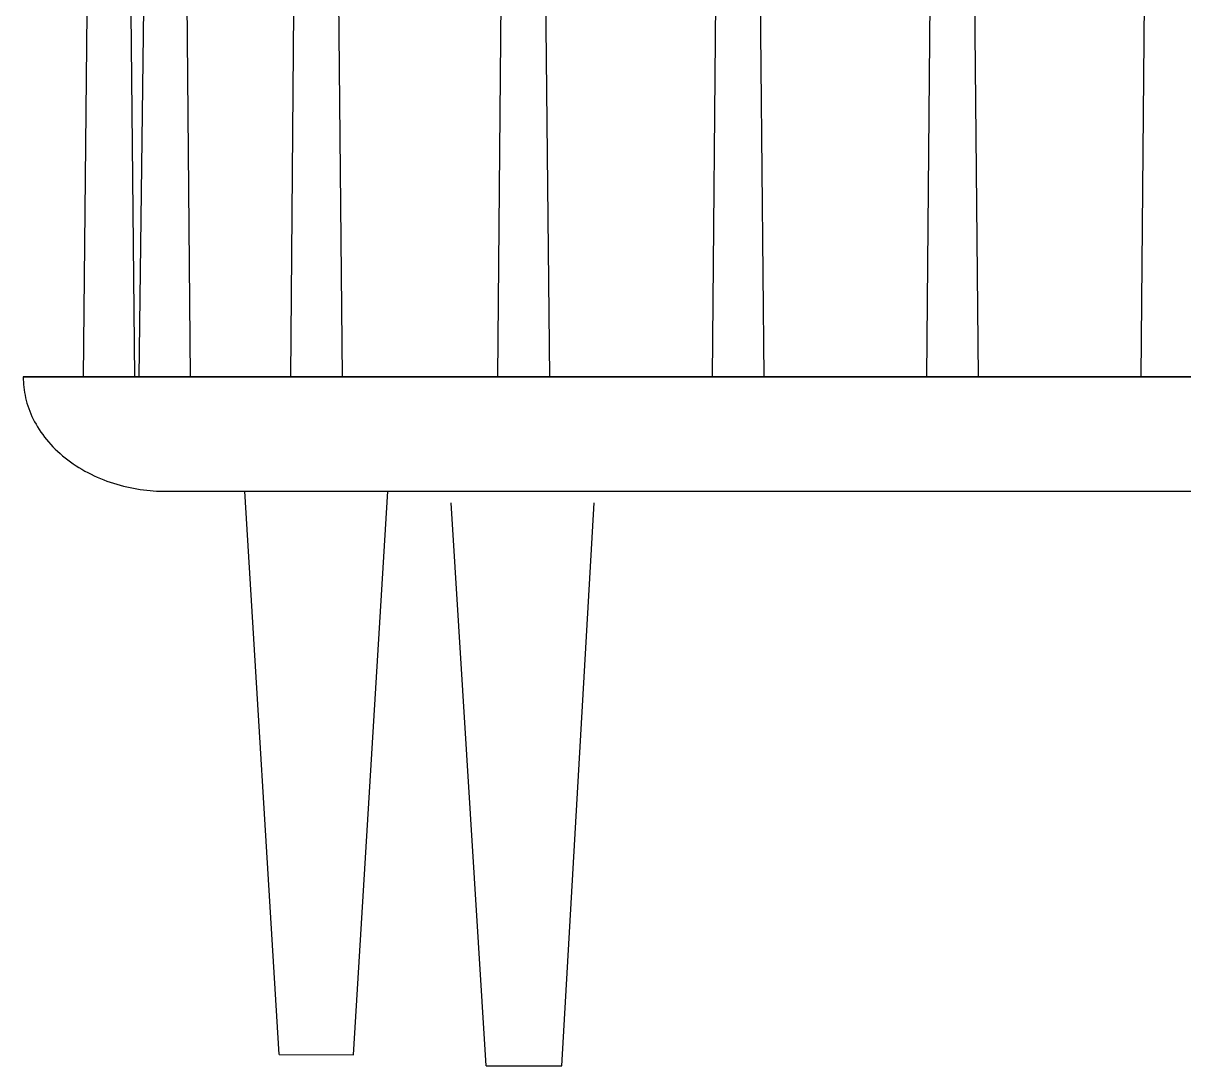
# Model space of a CAD drawing. Header units: inches. Extents: x 0 to 7318, y 0 to 812.
# Drawn here: x 5693.4 to 6099.3, y 12.4 to 376.9 of the extents above; entities that cross this region are included whole.
import ezdxf

# ---------------------------------------------------------------- set-up
doc = ezdxf.new("R2010")
doc.units = ezdxf.units.IN
doc.header["$MEASUREMENT"] = 0

# ---------------------------------------------------------------- blocks, each defined once
blk = doc.blocks.new('SC2_BACK')
at = {"color": 7}
for points in [[(5934.46, 253.24, 0), (5935.81, 397.74, 0), (5937.46, 653.23, 0)], [(5949.46, 653.23, 0), (5951.07, 397.88, 0), (5952.46, 253.24, 0)], [(6009.46, 253.24, 0), (6010.76, 397.6, 0), (6012.46, 653.23, 0)], [(6024.46, 653.23, 0), (6026.03, 397.6, 0), (6027.46, 253.24, 0)], [(6084.46, 253.24, 0), (6085.72, 397.56, 0), (6087.46, 653.23, 0)], [(5859.46, 253.24, 0), (5860.65, 397.81, 0), (5862.46, 646.09, 0)], [(5874.23, 647.89, 0), (5875.93, 398.04, 0), (5877.46, 253.24, 0)], [(5801.19, 629.45, 0), (5802.8, 466.72, 0), (5803.58, 397.32, 0), (5804.99, 253.24, 0)], [(5786.99, 253.24, 0), (5788.2, 395.87, 0), (5788.38, 424.84, 0), (5790.2, 624.9, 0)], [(5751.94, 253.24, 0), (5750.79, 384.56, 0), (5750.64, 389.21, 0), (5748.87, 594.51, 0)], [(5733.94, 253.24, 0), (5738.12, 575.77, 0)], [(5714.46, 253.24, 0), (5717.52, 554.72, 0)], [(5732.46, 253.24, 0), (5729.39, 554.72, 0)], [(5693.43, 253.24, 0), (5693.44, 252.35, 0)], [(6505.96, 253.24, 0), (6451.3, 253.23, 0), (5693.43, 253.24, 0)], [(5693.43, 253.24, 0), (5693.44, 252.35, 0)], [(5693.44, 252.35, 0), (5693.48, 251.45, 0)], [(5693.44, 252.35, 0), (5693.48, 251.45, 0)], [(5693.46, 253.24, 0), (6505.96, 253.24, 0)], [(5693.48, 251.45, 0), (5693.55, 250.55, 0)], [(5693.48, 251.45, 0), (5693.55, 250.55, 0)], [(5693.55, 250.55, 0), (5693.63, 249.64, 0)], [(5693.55, 250.55, 0), (5693.63, 249.64, 0)], [(5693.63, 249.64, 0), (5693.75, 248.73, 0)], [(5693.63, 249.64, 0), (5693.75, 248.73, 0)], [(5693.75, 248.73, 0), (5693.9, 247.81, 0)], [(5693.75, 248.73, 0), (5693.9, 247.81, 0)], [(5693.9, 247.81, 0), (5694.07, 246.89, 0)], [(5693.9, 247.81, 0), (5694.07, 246.89, 0)], [(5694.07, 246.89, 0), (5694.27, 245.96, 0)], [(5694.07, 246.89, 0), (5694.27, 245.96, 0)], [(5694.27, 245.96, 0), (5694.5, 245.03, 0)], [(5694.27, 245.96, 0), (5694.5, 245.03, 0)], [(5694.5, 245.03, 0), (5694.75, 244.1, 0)], [(5694.5, 245.03, 0), (5694.75, 244.1, 0)], [(5694.75, 244.1, 0), (5695.04, 243.16, 0)], [(5694.75, 244.1, 0), (5695.04, 243.16, 0)], [(5695.04, 243.16, 0), (5695.36, 242.23, 0)], [(5695.04, 243.16, 0), (5695.36, 242.23, 0)], [(5695.36, 242.23, 0), (5695.71, 241.3, 0)], [(5695.36, 242.23, 0), (5695.71, 241.3, 0)], [(5695.71, 241.3, 0), (5696.09, 240.37, 0)], [(5695.71, 241.3, 0), (5696.09, 240.37, 0)], [(5696.09, 240.37, 0), (5696.5, 239.44, 0)], [(5696.09, 240.37, 0), (5696.5, 239.44, 0)], [(5696.5, 239.44, 0), (5696.94, 238.51, 0)], [(5696.5, 239.44, 0), (5696.94, 238.51, 0)], [(5696.94, 238.51, 0), (5697.41, 237.59, 0)], [(5696.94, 238.51, 0), (5697.41, 237.59, 0)], [(5697.41, 237.59, 0), (5697.92, 236.68, 0)], [(5697.41, 237.59, 0), (5697.92, 236.68, 0)], [(5697.92, 236.68, 0), (5698.45, 235.77, 0)], [(5697.92, 236.68, 0), (5698.45, 235.77, 0)], [(5698.45, 235.77, 0), (5699.02, 234.87, 0)], [(5698.45, 235.77, 0), (5699.02, 234.87, 0)], [(5699.02, 234.87, 0), (5699.61, 233.97, 0)], [(5699.02, 234.87, 0), (5699.61, 233.97, 0)], [(5699.61, 233.97, 0), (5700.24, 233.09, 0)], [(5699.61, 233.97, 0), (5700.24, 233.09, 0)], [(5700.24, 233.09, 0), (5700.9, 232.21, 0)], [(5700.24, 233.09, 0), (5700.9, 232.21, 0)], [(5700.9, 232.21, 0), (5701.58, 231.35, 0)], [(5700.9, 232.21, 0), (5701.58, 231.35, 0)], [(5701.58, 231.35, 0), (5702.3, 230.5, 0)], [(5701.58, 231.35, 0), (5702.3, 230.5, 0)], [(5702.3, 230.5, 0), (5703.04, 229.66, 0)], [(5702.3, 230.5, 0), (5703.04, 229.66, 0)], [(5703.04, 229.66, 0), (5703.82, 228.84, 0)], [(5703.04, 229.66, 0), (5703.82, 228.84, 0)], [(5703.82, 228.84, 0), (5704.61, 228.03, 0)], [(5703.82, 228.84, 0), (5704.61, 228.03, 0)], [(5704.61, 228.03, 0), (5705.44, 227.23, 0)], [(5704.61, 228.03, 0), (5705.44, 227.23, 0)], [(5705.44, 227.23, 0), (5706.3, 226.45, 0)], [(5705.44, 227.23, 0), (5706.3, 226.45, 0)], [(5706.3, 226.45, 0), (5707.17, 225.69, 0)], [(5706.3, 226.45, 0), (5707.17, 225.69, 0)], [(5707.17, 225.69, 0), (5708.08, 224.95, 0)], [(5707.17, 225.69, 0), (5708.08, 224.95, 0)], [(5708.08, 224.95, 0), (5709, 224.23, 0)], [(5708.08, 224.95, 0), (5709, 224.23, 0)], [(5709, 224.23, 0), (5709.95, 223.53, 0)], [(5709, 224.23, 0), (5709.95, 223.53, 0)], [(5709.95, 223.53, 0), (5710.92, 222.85, 0)], [(5709.95, 223.53, 0), (5710.92, 222.85, 0)], [(5710.92, 222.85, 0), (5711.92, 222.18, 0)], [(5710.92, 222.85, 0), (5711.92, 222.18, 0)], [(5711.92, 222.18, 0), (5712.93, 221.54, 0)], [(5711.92, 222.18, 0), (5712.93, 221.54, 0)], [(5712.93, 221.54, 0), (5713.96, 220.93, 0)], [(5712.93, 221.54, 0), (5713.96, 220.93, 0)], [(5713.96, 220.93, 0), (5715.01, 220.33, 0)], [(5713.96, 220.93, 0), (5715.01, 220.33, 0)], [(5715.01, 220.33, 0), (5716.07, 219.76, 0)], [(5715.01, 220.33, 0), (5716.07, 219.76, 0)], [(5716.07, 219.76, 0), (5717.15, 219.21, 0)], [(5716.07, 219.76, 0), (5717.15, 219.21, 0)], [(5717.15, 219.21, 0), (5718.24, 218.68, 0)], [(5717.15, 219.21, 0), (5718.24, 218.68, 0)], [(5718.24, 218.68, 0), (5719.35, 218.18, 0)], [(5718.24, 218.68, 0), (5719.35, 218.18, 0)], [(5719.35, 218.18, 0), (5720.47, 217.71, 0)], [(5719.35, 218.18, 0), (5720.47, 217.71, 0)], [(5720.47, 217.71, 0), (5721.59, 217.25, 0)], [(5720.47, 217.71, 0), (5721.59, 217.25, 0)], [(5721.59, 217.25, 0), (5722.73, 216.83, 0)], [(5721.59, 217.25, 0), (5722.73, 216.83, 0)], [(5722.73, 216.83, 0), (5723.88, 216.42, 0)], [(5722.73, 216.83, 0), (5723.88, 216.42, 0)], [(5723.88, 216.42, 0), (5725.03, 216.05, 0)], [(5723.88, 216.42, 0), (5725.03, 216.05, 0)], [(5725.03, 216.05, 0), (5726.18, 215.69, 0)], [(5725.03, 216.05, 0), (5726.18, 215.69, 0)], [(5726.18, 215.69, 0), (5727.34, 215.36, 0)], [(5726.18, 215.69, 0), (5727.34, 215.36, 0)], [(5727.34, 215.36, 0), (5728.51, 215.06, 0)], [(5727.34, 215.36, 0), (5728.51, 215.06, 0)], [(5728.51, 215.06, 0), (5729.67, 214.78, 0)], [(5728.51, 215.06, 0), (5729.67, 214.78, 0)], [(5729.67, 214.78, 0), (5730.84, 214.53, 0)], [(5729.67, 214.78, 0), (5730.84, 214.53, 0)], [(5730.84, 214.53, 0), (5732.01, 214.3, 0)], [(5730.84, 214.53, 0), (5732.01, 214.3, 0)], [(5732.01, 214.3, 0), (5733.17, 214.09, 0)], [(5732.01, 214.3, 0), (5733.17, 214.09, 0)], [(5733.17, 214.09, 0), (5734.33, 213.91, 0)], [(5733.17, 214.09, 0), (5734.33, 213.91, 0)], [(5734.33, 213.91, 0), (5735.49, 213.74, 0)], [(5734.33, 213.91, 0), (5735.49, 213.74, 0)], [(5735.49, 213.74, 0), (5736.65, 213.61, 0)], [(5735.49, 213.74, 0), (5736.65, 213.61, 0)], [(5736.65, 213.61, 0), (5737.8, 213.49, 0)], [(5736.65, 213.61, 0), (5737.8, 213.49, 0)], [(5737.8, 213.49, 0), (5738.94, 213.4, 0)], [(5737.8, 213.49, 0), (5738.94, 213.4, 0)], [(5738.94, 213.4, 0), (5740.07, 213.33, 0)], [(5738.94, 213.4, 0), (5740.07, 213.33, 0)], [(5740.07, 213.33, 0), (5741.2, 213.28, 0)], [(5740.07, 213.33, 0), (5741.2, 213.28, 0)], [(5741.2, 213.28, 0), (5742.32, 213.25, 0)], [(5741.2, 213.28, 0), (5742.32, 213.25, 0)], [(5742.32, 213.25, 0), (5743.43, 213.24, 0)], [(5742.32, 213.25, 0), (5743.43, 213.24, 0)], [(5743.43, 213.24, 0), (6505.96, 213.24, 0)], [(5782.99, 16.31, 0), (5770.95, 213.24, 0)], [(5808.95, 16.13, 0), (5820.96, 213.24, 0)], [(5855.32, 12.36, 0), (5843.12, 209.19, 0)], [(5881.8, 12.36, 0), (5893.13, 209.19, 0)], [(5782.99, 16.31, 0), (5808.95, 16.13, 0)], [(5855.32, 12.36, 0), (5881.8, 12.36, 0)]]:
    blk.add_polyline3d(points, dxfattribs=at)

msp = doc.modelspace()

# ---------------------------------------------------------------- block references
msp.add_blockref('SC2_BACK', (0, 0))

doc.saveas('drawing.dxf')
